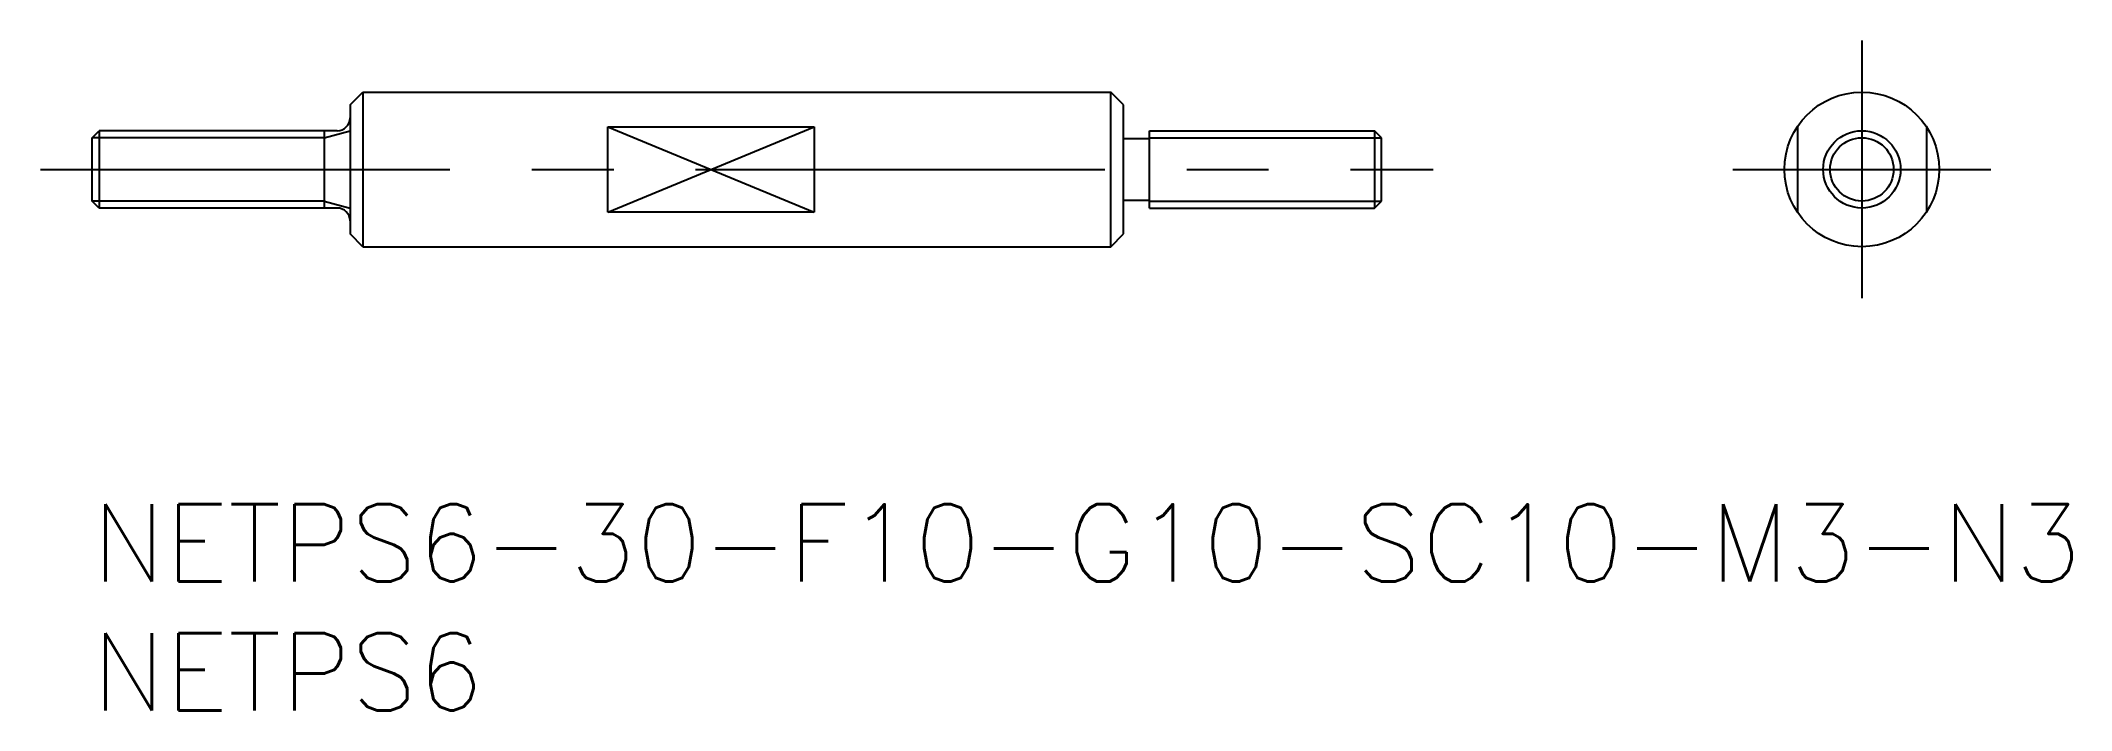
# Model space of a CAD drawing. Extents: x -2 to 76.8, y -8 to 18.
import ezdxf

# ---------------------------------------------------------------- set-up
doc = ezdxf.new("R2010")
doc.units = 0
doc.header["$LTSCALE"] = 0.5
doc.linetypes.add('CENTER', pattern=[50.8, 31.75, -6.35, 6.35, -6.35])
doc.linetypes.add('DASHED', pattern=[19.05, 12.7, -6.35])
for name, color, linetype in [('MSM_CENTER', 1, 'CENTER'), ('MSM_CONTINUOUS', 7, 'CONTINUOUS'), ('MSM_DASHED', 4, 'DASHED'), ('MSM_NARROW', 5, 'CONTINUOUS'), ('MSM_PART_NUMBER', 7, 'CONTINUOUS')]:
    doc.layers.add(name, color=color, linetype=linetype)
doc.styles.get("Standard").update_dxf_attribs({"font": 'txt.shx', "height": 3, "bigfont": 'bigfont.shx'})

# ---------------------------------------------------------------- blocks, each defined once
blk = doc.blocks.new('*U4')
at = {"layer": 'MSM_PART_NUMBER'}
blk.add_text('NETPS6-30-F10-G10-SC10-M3-N3', height=3, dxfattribs=at).set_placement((0, -3))
blk = doc.blocks.new('*U5')
at = {"layer": 'MSM_PART_NUMBER'}
blk.add_text('NETPS6', height=3, dxfattribs=at).set_placement((0, -8))

msp = doc.modelspace()

# ---------------------------------------------------------------- linework, layer by layer
at = {"layer": 'MSM_CENTER'}
for p, q in [((68.632, 18), (68.632, 8)), ((-2, 13), (52, 13)), ((63.632, 13), (73.632, 13))]:
    msp.add_line(p, q, dxfattribs=at)
at = {"layer": 'MSM_CONTINUOUS'}
for p, q in [((10, 15.5), (10.5, 16)), ((10.5, 16), (39.5, 16)), ((10.5, 16), (10.5, 10)), ((40, 15.5), (39.5, 16)), ((39.5, 10), (39.5, 16)), ((10, 15.5), (10, 10.5)), ((40, 10.5), (40, 15.5)), ((0, 14.23), (0.271, 14.5)), ((0, 11.771), (0, 14.23)), ((9.5, 14.5), (0.271, 14.5)), ((0.271, 14.5), (0.271, 11.5)), ((9, 14.5), (9, 11.5)), ((20, 14.658), (28, 14.658)), ((20, 11.342), (20, 14.658)), ((28, 14.658), (28, 11.342)), ((40, 14.2), (41, 14.2)), ((41, 14.5), (49.729, 14.5)), ((41, 11.5), (41, 14.5)), ((50, 14.23), (49.729, 14.5)), ((49.729, 14.5), (49.729, 11.5)), ((50, 11.771), (50, 14.23)), ((0.271, 11.5), (0, 11.771)), ((9.5, 11.5), (0.271, 11.5)), ((28, 11.342), (20, 11.342)), ((40, 11.8), (41, 11.8)), ((41, 11.5), (49.729, 11.5)), ((49.729, 11.5), (50, 11.771)), ((10.5, 10), (10, 10.5)), ((39.5, 10), (40, 10.5)), ((10.5, 10), (39.5, 10))]:
    msp.add_line(p, q, dxfattribs=at)
for radius in [3, 1.5]:
    msp.add_circle((68.632, 13), radius, dxfattribs=at)
for centre, start, end in [((9.5, 15), 270, 0), ((9.5, 11), 0, 90)]:
    msp.add_arc(centre, 0.5, start, end, dxfattribs=at)
at = {"layer": 'MSM_DASHED'}
for p, q in [((66.132, 14.658), (66.132, 11.342)), ((71.132, 14.658), (71.132, 11.342))]:
    msp.add_line(p, q, dxfattribs=at)
at = {"layer": 'MSM_NARROW'}
for p, q in [((9, 14.23), (0, 14.23)), ((9, 14.23), (10, 14.5)), ((20, 11.342), (28, 14.658)), ((20, 14.658), (28, 11.342)), ((41, 14.23), (50, 14.23)), ((9, 11.771), (0, 11.771)), ((9, 11.771), (10, 11.5)), ((41, 11.771), (50, 11.771))]:
    msp.add_line(p, q, dxfattribs=at)
msp.add_circle((68.632, 13), 1.23, dxfattribs=at)

# ---------------------------------------------------------------- block references
at = {"layer": 'MSM_CONTINUOUS'}
for name in ['*U4', '*U5']:
    msp.add_blockref(name, (0, 0), dxfattribs=at)

doc.saveas('drawing.dxf')
